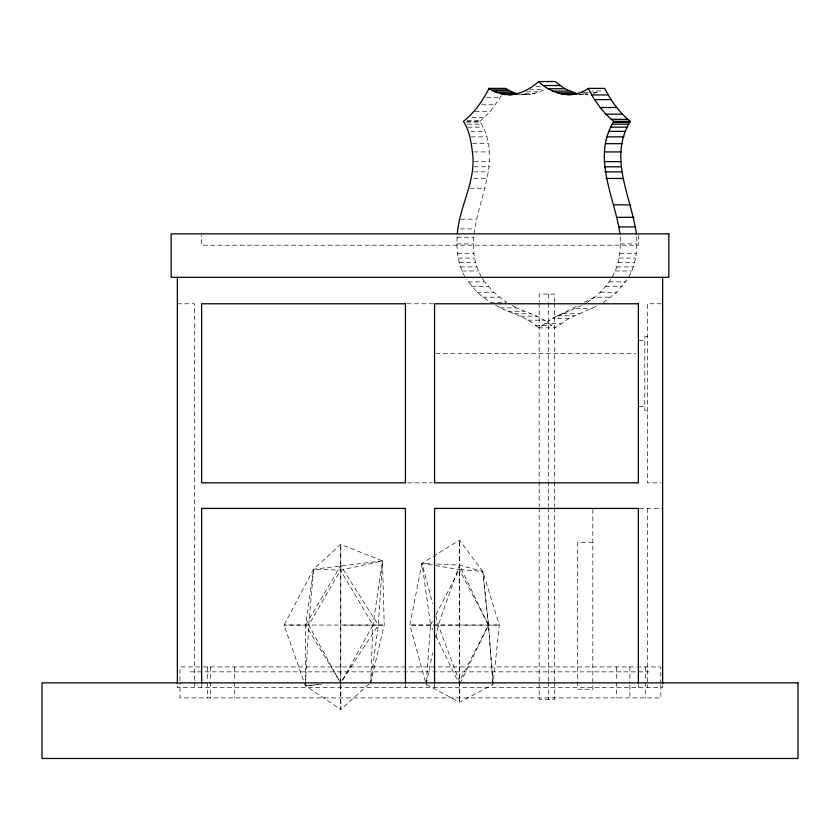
<?xml version="1.0" encoding="UTF-8"?>
<svg xmlns="http://www.w3.org/2000/svg" width="840" height="840" viewBox="0 0 840 840"><rect width="100%" height="100%" fill="white"/><g stroke="black" fill="none" stroke-linecap="round" stroke-linejoin="round"><path stroke-width="0.63" stroke-dasharray="4.2 3.15" d="M340.778 684.716L340.756 709.558L305.288 685.629L284.067 625.065L313.572 569.236L340.756 544.373L382.473 560.931L384.237 625.065L370.703 682.458L372.95 625.065L382.473 560.931L313.572 569.236L305.687 625.044L305.288 685.629L321.762 684.6M317.93 684.6L305.288 685.629L308.774 625.065L313.572 569.236L340.526 570.129L372.95 625.065L340.778 683.403L340.756 544.373L340.756 709.558L368.77 684.212M464.825 276.665C457.653 264.054 456.204 249.113 457.254 234.885M481.31 276.665C453.264 226.18 511.371 171.717 479.923 121.38L465.969 121.38M612.433 276.665C619.626 264.127 620.918 249.291 620.088 235.127M628.929 276.665C636.111 264.127 637.413 249.291 636.583 235.127M426.374 681.828L430.574 625.044L421.985 563.304L459.532 540.194L482.811 571.473L499.349 625.065L493.048 684.516L459.532 702.23L426.174 684.411L409.846 625.065L421.985 563.304L432.317 563.808M370.703 682.458L378.315 625.097L382.473 560.931L340.526 570.129L308.774 625.065L340.778 683.403M426.174 684.411L432.611 652.88M435.697 637.749L438.26 625.139L459.459 565.131L459.532 540.194L459.532 702.23L459.459 565.131L433.608 563.871M460.058 683.413L488.534 625.086L482.811 571.473L459.459 565.131L488.397 625.044L493.048 684.516L488.534 625.086L459.333 569.541L433.577 565.247M432.369 621.569L430.574 625.044L432.842 629.706M435.971 614.639L459.333 569.541L482.811 571.473L488.397 625.044L459.386 681.461L438.26 625.139L435.603 615.038M479.923 121.38L490.277 111.499L501.848 95.099M305.687 625.044L340.715 565.603L378.315 625.097L384.237 625.065L284.067 625.065L305.687 625.044L340.694 682.763L378.315 625.097L340.756 625.065M586.73 302.568C596.757 296.257 605.819 288.046 611.783 277.704M603.215 302.568L616.697 292.278L626.976 279.794M495.579 305.413C509.765 313.268 526.428 316.491 538.629 327.863L552.668 318.297L578.372 305.33M538.629 327.863L555.114 327.863L569.163 318.297L597.87 305.592M569.163 318.297L552.668 318.297L581.375 305.592M584.147 302.421L594.521 297.181L611.016 297.181M518.112 94.678C526.964 95.193 536.088 94.122 543.879 89.617L529.935 89.617M593.492 93.555L600.526 90.972L591.644 90.972M535.909 86.709L542.262 86.709M526.659 91.791L539.343 91.791M584.241 92.547L591.853 92.547M593.114 92.547L596.925 92.547M524.843 93.303L534.996 93.303M583.475 93.891L588.546 93.891M521.986 94.227L530.859 94.227M577.92 94.552L588.063 94.552L576.933 94.636M486.665 97.335L500.619 97.335M481.688 104.769L495.642 104.769M475.052 111.499L490.277 111.499M471.944 117.39L484.628 117.39M467.24 120.404L481.194 120.404M466.442 122.052L480.396 122.052M467.681 124.152L481.635 124.152M467.87 127.166L483.084 127.166M470.768 131.376L484.712 131.376M471.125 136.857L486.339 136.857M472.574 143.682L487.798 143.682M473.666 151.924L488.891 151.924M474.233 161.648L489.447 161.648M474.128 166.814L489.353 166.814M473.634 171.864L488.859 171.864M473.739 178.458L487.683 178.458M469.896 188.234L485.121 188.234M460.761 219.188L475.976 219.188M460.331 228.921L474.275 228.921M457.044 237.269L473.54 237.269M456.939 243.905L473.435 243.905M620.319 243.905L636.815 243.905M457.517 253.323L474.002 253.323M619.742 253.323L636.237 253.323M458.199 258.09L474.684 258.09M619.07 258.09L635.554 258.09M459.186 262.615L475.681 262.615M618.072 262.615L634.557 262.615M460.478 266.91L476.973 266.91M616.78 266.91L633.276 266.91M462.031 270.974L478.527 270.974M615.226 270.974L631.712 270.974M468.08 281.873L484.575 281.873L493.542 292.278L506.541 302.337L490.046 302.337L477.057 292.278L466.778 279.794M609.178 281.873L625.663 281.873M471.723 286.629L488.219 286.629M605.535 286.629L622.02 286.629M477.057 292.278L493.542 292.278M600.201 292.278L616.697 292.278M482.738 297.181L499.223 297.181M177.366 303.776L194.576 303.776L194.576 680.957M407.075 303.776L433.251 303.776M661.364 303.776L647.336 303.776L647.336 482.853L661.364 482.853M500 307.881L516.495 307.881L536.865 316.144L544.32 320.177L555.114 327.863M575.915 308.522L592.4 308.522M507.57 311.241L524.066 311.241M514.374 313.73L530.859 313.73M562.895 313.73L579.38 313.73M557.613 315.808L574.109 315.808M520.37 316.144L536.865 316.144M527.835 320.177L544.32 320.177M544.415 323.453L560.91 323.453M535.447 325.343L551.933 325.343M647.336 336.661L644.805 336.661L644.805 410.403L647.336 410.403M639.282 340.399L644.805 340.399M435.866 353.577L635.754 353.577M639.282 406.665L644.805 406.665M407.536 482.853L432.464 482.853M639.366 508.431L662.634 508.431M592.841 542.682L577.595 542.682L577.595 689.241L592.841 689.241L592.841 508.431M190.176 671.864L648.942 671.864M522.218 94.5L525.725 94.678M432.285 565.026L421.985 563.304L432.611 603.687M512.075 305.413L516.495 307.881M481.961 277.704L484.575 281.873M435.677 635.544L458.913 683.403M662.634 684.884L662.634 687.509L177.366 687.509L177.366 684.884M660.807 683.697L660.807 666.928L179.991 666.928L179.991 681.125M660.807 684.989L660.807 697.893L179.991 697.893L179.991 682.416M647.336 508.431L647.336 683.582M647.336 684.894L647.336 687.509M645.425 666.928L645.425 681.125M645.425 682.416L645.425 697.893M638.369 235.106L638.369 245.185L201.632 245.185L201.632 235.106M638.369 684.894L638.369 687.509M629.905 666.928L629.905 683.697M629.905 684.989L629.905 697.893M616.602 666.928L616.602 681.125M616.602 682.416L616.602 697.893M554.411 301.917L554.411 294.042L539.196 294.042L539.196 301.917M554.411 303.23L554.411 480.322M554.411 481.635L554.411 506.552M554.411 507.864L554.411 681.02M554.411 682.332L554.411 699.395L539.196 699.395L539.196 682.332M548.604 294.042L548.604 301.917M548.604 303.23L548.604 480.322M548.604 481.635L548.604 506.552M548.604 507.864L548.604 681.02M548.604 682.332L548.604 699.395M539.196 303.23L539.196 480.322M539.196 481.635L539.196 506.552M539.196 507.864L539.196 681.02M434.553 684.894L434.553 687.509M405.447 684.894L405.447 687.509M234.591 666.928L234.591 681.125M234.591 682.416L234.591 697.893M210.609 666.928L210.609 681.125M210.609 682.416L210.609 697.893M207.501 666.928L207.501 681.125M207.501 682.416L207.501 697.893M201.632 684.894L201.632 687.509M194.576 682.269L194.576 687.509M459.532 625.065L409.846 625.065L499.349 625.065L459.532 625.065"/><path stroke-width="1.26" d="M619.962 233.961C614.733 196.854 591.549 157.647 613.83 121.38L630.315 121.38C608.045 157.647 631.218 196.854 636.447 233.961M457.359 233.688C459.365 205.936 476.669 180.348 472.395 151.924C471.125 141.414 469.319 130.41 463.428 121.38C474.485 112.655 482.654 100.8 489.069 88.389L505.554 88.389L512.516 92.242L516.905 93.66C507.381 93.975 496.892 94.91 489.069 88.389M576.975 93.692L564.805 88.736L555.114 81.533L538.629 81.533C528.538 90.867 514.259 97.251 500.409 93.66M630.315 121.38C619.322 112.613 611.026 100.853 604.684 88.389L588.2 88.389C572.964 99.792 551.303 94.174 538.629 81.533M543.543 85.554L560.028 85.554M548.31 88.736L564.805 88.736M489.983 89.061L506.468 89.061M492.629 90.657L509.114 90.657M552.909 91.14L569.404 91.14M496.031 92.242L512.516 92.242M580.429 92.547L582.971 92.547M557.329 92.862L573.815 92.862M561.54 93.975L576.755 93.975M514.374 94.227L516.905 94.227M504.556 94.437L517.251 94.437M509.229 94.678L511.77 94.678M566.779 94.636L571.861 94.636M588.2 88.389L591.707 94.93L608.202 94.93M591.707 94.93L594.562 99.614L611.058 99.614M594.562 99.614L600.18 107.52L616.675 107.52M600.18 107.52L605.913 114.188L622.409 114.188M605.913 114.188L611.258 119.322L627.743 119.322M613.673 121.59L630.158 121.59M613.221 122.262L629.706 122.262M612.119 124.152L628.603 124.152M610.659 127.166L627.154 127.166M609.032 131.376L625.527 131.376M607.404 136.857L623.9 136.857M605.955 143.682L622.44 143.682M604.863 151.924L621.348 151.924M604.296 161.648L620.792 161.648M604.401 166.814L620.886 166.814M604.895 171.864L621.38 171.864M606.06 178.458L622.555 178.458M613.914 204.855L630.399 204.855M617.348 217.319L633.843 217.319M619.196 226.916L635.68 226.916M611.258 119.322L613.83 121.38M662.634 277.316L662.634 683.582M638.369 683.582L638.369 508.431L434.553 508.431L434.553 683.582M405.447 683.582L405.447 508.431L201.632 508.431L201.632 683.582M177.366 277.316L177.366 683.571M668.85 233.846L171.15 233.846L171.15 277.316L668.85 277.316L668.85 233.846M405.447 303.776L201.632 303.776L201.632 482.853L405.447 482.853L405.447 303.776M638.369 303.776L434.553 303.776L434.553 482.853L638.369 482.853L638.369 303.776M798 682.868L42 682.868L42 758.468L798 758.468L798 682.868"/></g></svg>
